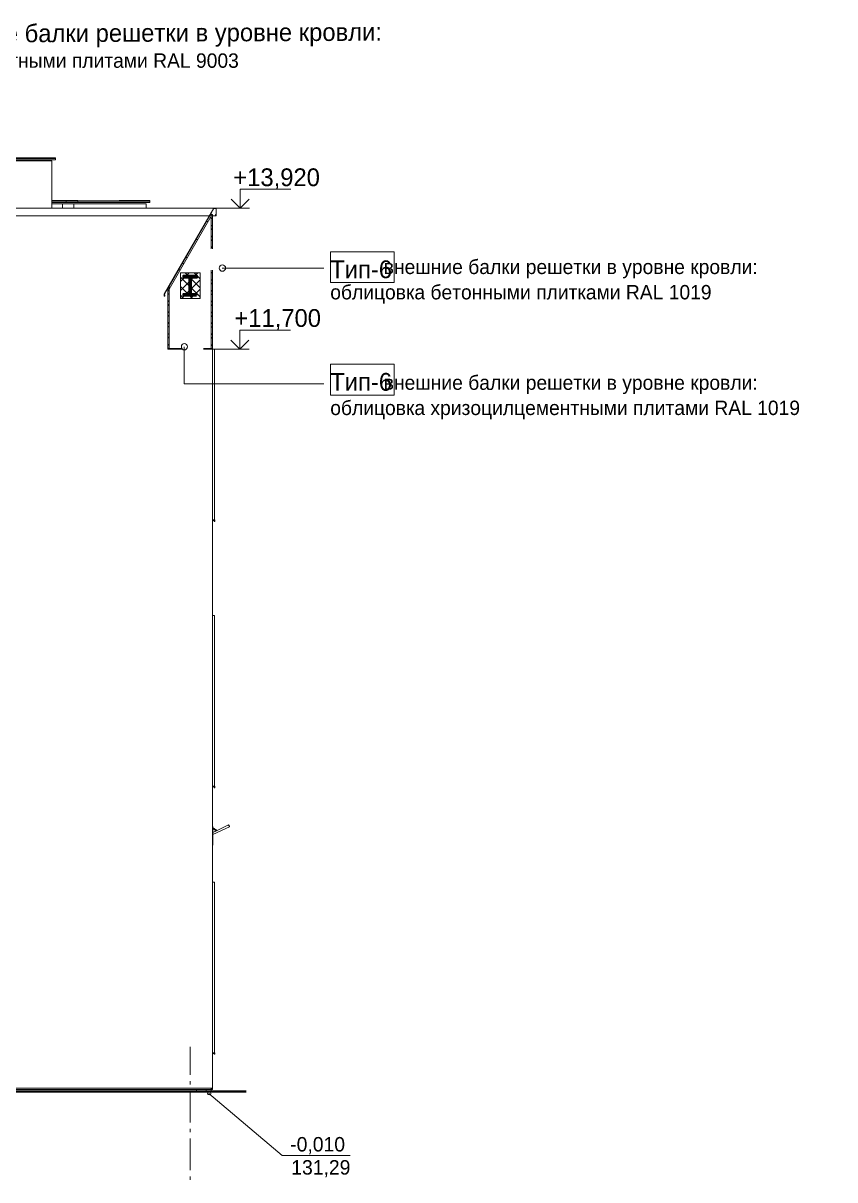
# Model space of a CAD drawing. Header units: millimetres. Extents: x 2294 to 908349, y -83289 to 219220.
# Drawn here: x 396574 to 409789, y -9908 to 8920 of the extents above; entities that cross this region are included whole.
import ezdxf

# ---------------------------------------------------------------- set-up
doc = ezdxf.new("R2010")
doc.units = ezdxf.units.MM
doc.layers.add('PDF _Геометрия', color=7, linetype='Continuous')
doc.layers.add('PDF _Текст', color=7, linetype='Continuous')

msp = doc.modelspace()

# ---------------------------------------------------------------- linework, layer by layer
at = {"layer": 'PDF _Геометрия', "lineweight": 9}
for points in [[(391940.6356715506, 6721.381367530092), (391940.6356715506, 6730.124515757314), (393816.0409706628, 6730.124515757314), (393816.0409706628, 6725.752941643237), (394436.8044963165, 6725.752941643237), (394436.8044963165, 6730.124515757314), (395363.5782105888, 6730.124515757314), (395363.5782105888, 6725.752941643237), (395984.3417362424, 6725.752941643237), (395984.3417362424, 6730.124515757314), (397103.4647119886, 6730.124515757314), (397103.4647119886, 6717.009793368517), (395621.5010839573, 6717.009793368517)], [(397103.4647119886, 6717.009793368517), (397103.4647119886, 6695.151922800927), (391940.6356715506, 6695.151922800927), (391940.6356715506, 6699.523496914073), (391940.6356715506, 6695.151922800927), (397103.4647119886, 6695.151922800927), (397103.4647119886, 6708.266645141295)], [(397042.262674114, 5908.26858049666), (397042.262674114, 6677.665626298985), (396932.9733211773, 6677.665626298985), (392111.1270623619, 6677.665626298985)], [(400932.9636444489, 6218.650343275978), (400106.7361350751, 6218.650343275978), (400106.7361350751, 5908.26858049666), (399993.0752077422, 5908.26858049666), (399717.6660379192, 5908.26858049666), (399717.6660379192, 5785.864504983067), (399656.4640002328, 5785.864504983067), (399717.6660379192, 5785.864504983067), (399717.6660379192, 5908.26858049666), (398576.6851916036, 5908.26858049666), (398576.6851916036, 5978.213766504428), (397042.262674114, 5978.213766504428)], [(397042.262674114, 6021.929507688037), (397273.9561027999, 6021.929507688037), (397273.9561027999, 6035.044230076834), (397042.262674114, 6035.044230076834), (397461.9337900656, 6035.044230076834), (397461.9337900656, 6021.929507688037), (397273.9561027999, 6021.929507688037), (397273.9561027999, 6000.07163707295), (397042.262674114, 6000.07163707295), (397461.9337900656, 6000.07163707295), (397042.262674114, 6000.07163707295), (398637.8872294782, 6000.07163707295), (398637.8872294782, 6013.186359460815)], [(397461.9337900656, 6013.186359460815), (397461.9337900656, 6000.07163707295), (397461.9337900656, 6021.929507688037), (398637.8872294782, 6021.929507688037), (398637.8872294782, 6035.044230076834), (398139.5277792925, 6035.044230076834), (398139.5277792925, 6026.301081849611), (397461.9337900656, 6026.301081849611)], [(399717.6660379192, 5908.26858049666), (399717.6660379192, 5785.864504983067), (399717.6660379192, 5903.897006336018), (399678.3218708003, 5903.897006336018), (398873.9522321841, 4509.36486086098), (398873.9522321841, 4478.763841971173), (398882.6953803173, 4478.763841971173), (398882.6953803173, 4496.250138473115), (398882.6953803173, 4478.763841971173), (398869.580657976, 4478.763841971173), (398869.580657976, 4509.36486086098), (399678.3218708003, 5908.26858049666), (399717.6660379192, 5908.26858049666), (372229.2079469787, 5908.26858049666), (372229.2079469787, 5785.864504983067), (372290.4099848534, 5785.864504983067), (372290.4099848534, 3613.192165431916)], [(397273.9561027999, 6013.186359460815), (397273.9561027999, 6000.07163707295), (397042.262674114, 6000.07163707295), (398637.8872294782, 6000.07163707295), (398637.8872294782, 6021.929507688037)], [(397212.7540649252, 5908.26858049666), (397212.7540649252, 5978.213766504428), (397042.262674114, 5978.213766504428), (397400.7317523791, 5978.213766504428), (397400.7317523791, 5908.26858049666)], [(399949.3594666051, 5908.26858049666), (400259.7412293369, 5908.26858049666)], [(372334.1257259904, 5785.864504983067), (372338.4973001035, 5785.864504983067), (399608.3766849826, 5785.864504983067), (399612.7482590007, 5785.864504983067)], [(399656.4640002328, 5785.864504983067), (399656.4640002328, 5248.160887772567), (399656.4640002328, 5803.350801532506), (399634.6061296652, 5803.350801532506), (399634.6061296652, 5248.160887772567)], [(399634.6061296652, -8469.838712967583), (399634.6061296652, -8417.379823509254), (381789.8405558823, -8417.379823509254), (399634.6061296652, -8417.379823509254), (399656.4640002328, -8417.379823509254), (399656.4640002328, 4898.434957876219), (399656.4640002328, 3613.192165431916), (399687.0650192166, 3613.192165431916), (399687.0650192166, 3534.503831196926), (399687.0650192166, 2218.660019910312), (399687.0650192166, 902.816208670265), (399687.0650192166, 824.1278744352749), (399656.4640002328, 824.1278744352749)], [(399634.6061296652, 4898.434957876219), (399634.6061296652, 3613.192165431916), (399656.4640002328, 3613.192165431916)], [(399813.8406687027, 4933.407550832606), (401470.6672617535, 4933.407550832606)], [(399687.0650192166, 3613.192165431916), (399853.1848358198, 3613.192165431916), (400102.364560867, 3613.192165431916), (400102.364560867, 3923.573928211234), (400928.5920703358, 3923.573928211234)], [(399158.1045501402, 3613.192165431916), (398952.640566325, 3613.192165431916), (398952.640566325, 3626.306887820712), (399158.1045501402, 3626.306887820712)], [(399197.4487172572, 3652.536332549877), (399197.4487172572, 3049.259103444754), (401470.6672617535, 3049.259103444754)], [(399512.2020541972, 3626.306887820712), (399634.6061296652, 3626.306887820712), (399634.6061296652, 3613.192165431916), (399512.2020541972, 3613.192165431916)], [(399944.987892397, 3613.192165431916), (400255.3696552238, 3613.192165431916)], [(399656.4640002328, 837.2425967765739), (399691.4365932366, 832.8710226624971), (399691.4365932366, 811.0131520474097), (399682.6934450085, 819.7563002746319), (399682.6934450085, 815.3847261605551), (399691.4365932366, 811.0131520474097), (399695.8081673498, 811.0131520474097), (399695.8081673498, 837.2425967765739), (399656.4640002328, 841.6141708906507)], [(399656.4640002328, -723.4093654431636), (399687.0650192166, -723.4093654431636), (399687.0650192166, -802.0976996781537), (399687.0650192166, -2117.941510964767), (399687.0650192166, -3433.78532225138), (399687.0650192166, -3512.473656486371), (399656.4640002328, -3512.473656486371)], [(399682.6934450085, -3521.216804713593), (399682.6934450085, -3521.216804713593)], [(399931.8731700557, -4159.466626821668), (399931.8731700557, -4155.095052708522), (399931.8731700557, -4150.723478547879), (399927.5015958475, -4146.351904433803), (399927.5015958475, -4141.980330319726), (399923.1300218275, -4137.60875620658), (399923.1300218275, -4133.237182045938), (399923.1300218275, -4128.865607979358), (399918.7584477144, -4128.865607979358), (399730.7807603537, -4220.668664555647), (399726.4091863355, -4220.668664555647), (399722.0376121274, -4220.668664555647), (399722.0376121274, -4225.040238668793), (399717.6660379192, -4225.040238668793), (399722.0376121274, -4225.040238668793)], [(399931.8731700557, -4155.095052708522), (399931.8731700557, -4150.723478547879), (399927.5015958475, -4146.351904433803), (399927.5015958475, -4141.980330319726), (399923.1300218275, -4137.60875620658), (399923.1300218275, -4133.237182045938)], [(399687.0650192166, -4190.067645664909), (399660.8355744409, -4176.95292332361)], [(399660.8355744409, -4251.269683397957), (399717.6660379192, -4225.040238668793), (399660.8355744409, -4251.269683397957), (399722.0376121274, -4225.040238668793), (399660.8355744409, -4190.067645664909), (399717.6660379192, -4225.040238668793), (399660.8355744409, -4190.067645664909)], [(399722.0376121274, -4225.040238668793), (399722.0376121274, -4225.040238668793)], [(399634.6061296652, -8417.379823509254), (381789.8405558823, -8417.379823509254), (399634.6061296652, -8417.379823509254), (399634.6061296652, -8439.237694077776), (381789.8405558823, -8439.237694077776), (381789.8405558823, -8417.379823509254), (381789.8405558823, -5060.010896364809), (379621.5397905877, -5060.010896364809), (379621.5397905877, -8417.379823509254), (379005.1478390472, -8417.379823509254), (379005.1478390472, -5060.010896364809), (377558.1568040198, -5060.010896364809), (377558.1568040198, -8417.379823509254), (372312.2678554228, -8417.379823509254)], [(399656.4640002328, -5060.010896364809), (399687.0650192166, -5060.010896364809), (399687.0650192166, -5138.699230552302), (399687.0650192166, -6454.543041839846), (399687.0650192166, -7770.38685312646), (399687.0650192166, -7849.07518736145), (399656.4640002328, -7849.07518736145)], [(399293.6233480426, -8198.801117258728), (399293.6233480426, -7744.157408397296)], [(399682.6934450085, -7857.818335588672), (399682.6934450085, -7857.818335588672)], [(399293.6233480426, -8356.177785728709), (399293.6233480426, -8299.347322156304)], [(399293.6233480426, -8976.941311334842), (399293.6233480426, -8456.723990579718)], [(399398.5411269593, -8469.838712967583), (399398.5411269593, -8439.237694077776)], [(399551.5462213161, -8469.838712967583), (399551.5462213161, -8439.237694077776), (399551.5462213161, -8469.838712967583)], [(399634.6061296652, -8417.379823509254), (399647.7208520996, -8417.379823509254), (399634.6061296652, -8417.379823509254)], [(399634.6061296652, -8417.379823509254), (399634.6061296652, -8417.379823509254)], [(399634.6061296652, -8430.494545849622), (399634.6061296652, -8434.866119963699)], [(399647.7208520996, -8417.379823509254), (399647.7208520996, -8417.379823509254)], [(399647.7208520996, -8430.494545849622), (399647.7208520996, -8430.494545849622)], [(399599.6335365663, -8500.439731810824), (400788.7016984152, -9510.273354431265), (401899.0815258382, -9510.273354431265)], [(399293.6233480426, -9134.317979804822), (399293.6233480426, -9077.48751618585)], [(399293.6233480426, -9750.709931250312), (399293.6233480426, -9234.864184608334)], [(399293.6233480426, -9908.086599720293), (399293.6233480426, -9855.627710214467)]]:
    msp.add_lwpolyline(points, dxfattribs=at)
at = {"layer": 'PDF _Геометрия', "lineweight": 18}
for points in [[(399958.1026148314, 6052.530526578776), (400106.7361350751, 5908.26858049666), (400250.9980812038, 6052.530526578776)], [(399953.7310406233, 3761.825685674674), (400102.364560867, 3613.192165431916), (400246.6265069956, 3761.825685674674)]]:
    msp.add_lwpolyline(points, dxfattribs=at)
at = {"layer": 'PDF _Геометрия', "lineweight": 9}
for points in [[(399634.6061296652, 5820.837098034448), (399634.6061296652, 5777.121356755844), (398952.640566325, 4592.42476916255), (398952.640566325, 4631.76893628051)], [(399717.6660379192, 5785.864504983067), (399708.9228897861, 5785.864504983067), (399708.9228897861, 5803.350801532506), (399704.5513155779, 5803.350801532506), (399704.5513155779, 5785.864504983067)], [(401575.5850406701, 5200.073572428315), (402611.6481080691, 5200.073572428315), (402611.6481080691, 4697.342548174202), (401575.5850406701, 4697.342548174202)], [(399136.2466795708, 4854.719216597616), (399455.3715905307, 4854.719216597616), (399455.3715905307, 4439.419674853212), (399136.2466795708, 4439.419674853212)], [(398930.7826956625, 4596.796343323193), (398930.7826956625, 3613.192165431916), (398952.640566325, 3613.192165431916), (398952.640566325, 4596.796343323193)], [(401575.5850406701, 3368.384014546289), (402611.6481080691, 3368.384014546289), (402611.6481080691, 2865.65299024561), (401575.5850406701, 2865.65299024561)], [(399691.4365932366, -3503.730508211651), (399691.4365932366, -3525.588378875167), (399682.6934450085, -3521.216804713593), (399691.4365932366, -3525.588378875167), (399695.8081673498, -3525.588378875167), (399695.8081673498, -3499.358934098505), (399656.4640002328, -3499.358934098505)], [(399918.7584477144, -4128.865607979358), (399918.7584477144, -4133.237182045938), (399918.7584477144, -4137.60875620658), (399923.1300218275, -4141.980330319726), (399927.5015958475, -4146.351904433803), (399927.5015958475, -4150.723478547879), (399927.5015958475, -4155.095052708522), (399931.8731700557, -4155.095052708522), (399931.8731700557, -4159.466626821668), (399931.8731700557, -4155.095052708522), (399931.8731700557, -4150.723478547879), (399927.5015958475, -4146.351904433803), (399927.5015958475, -4141.980330319726), (399923.1300218275, -4137.60875620658), (399923.1300218275, -4133.237182045938), (399918.7584477144, -4133.237182045938)], [(399656.4640002328, -4461.105241327197), (399656.4640002328, -4155.095052708522), (399660.8355744409, -4155.095052708522), (399660.8355744409, -4461.105241327197)], [(399931.8731700557, -4159.466626821668), (399660.8355744409, -4286.242276401841)], [(399660.8355744409, -4176.95292332361), (399730.7807603537, -4220.668664555647)], [(399691.4365932366, -7840.332039134228), (399691.4365932366, -7862.189909749315), (399682.6934450085, -7857.818335588672), (399691.4365932366, -7862.189909749315), (399695.8081673498, -7862.189909749315), (399695.8081673498, -7840.332039134228), (399656.4640002328, -7835.960465020151)], [(399652.0924261196, -8417.379823509254), (399652.0924261196, -8434.866119963699), (399647.7208520996, -8430.494545849622), (399652.0924261196, -8439.237694077776), (399656.4640002328, -8439.237694077776), (399656.4640002328, -8417.379823509254), (399647.7208520996, -8417.379823509254)]]:
    msp.add_lwpolyline(points, close=True, dxfattribs=at)
at = {"layer": 'PDF _Геометрия', "color": 250, "lineweight": 9, "true_color": 0x191919}
for points in [[(399564.6609436555, 5694.061448406777), (399586.518814225, 5694.061448406777)], [(399621.4914073239, 5794.607653257786), (399634.6061296652, 5794.607653257786)], [(399394.1695528461, 5401.165982129402), (399416.0274234137, 5401.165982129402)], [(399223.6781620348, 5103.898941690451), (399249.9076067156, 5103.898941690451)], [(399110.017234795, 4907.178106103442), (399136.2466795708, 4907.178106103442)], [(399166.8476983665, 5007.724311001017), (399193.0771430491, 5007.724311001017)], [(398952.640566325, 4614.282639825135), (398965.7552887595, 4614.282639825135)]]:
    msp.add_lwpolyline(points, dxfattribs=at)
at = {"layer": 'PDF _Геометрия', "color": 250, "lineweight": 9, "true_color": 0x1d1d1d}
for points in [[(399634.6061296652, 5790.23607914371), (399647.7208520996, 5803.350801532506)], [(399634.6061296652, 5733.405615524738), (399656.4640002328, 5750.89191202668)], [(399634.6061296652, 5615.373114171787), (399656.4640002328, 5632.859410673729)], [(399634.6061296652, 5554.171076438739), (399656.4640002328, 5576.028947053826)], [(399634.6061296652, 5436.138575085788), (399656.4640002328, 5457.996445701807)], [(399634.6061296652, 5379.308111466817), (399656.4640002328, 5401.165982129402)], [(399634.6061296652, 5261.275610161363), (399656.4640002328, 5283.133480776451)], [(399136.2466795708, 4714.828844676143), (399276.1370514932, 4854.719216597616)], [(399136.2466795708, 4566.195324433385), (399420.3989975268, 4854.719216597616)], [(399455.3715905307, 4465.649119582376), (399136.2466795708, 4784.774030683911)], [(399153.7329759321, 4439.419674853212), (399455.3715905307, 4741.058289405308)], [(399455.3715905307, 4609.911065711989), (399210.5634395985, 4854.719216597616)], [(399289.2517738345, 4784.774030683911), (399302.3664962689, 4802.260327138356)], [(399455.3715905307, 4758.54458590725), (399359.1969599354, 4854.719216597616)], [(399634.6061296652, 4850.347642531036), (399656.4640002328, 4867.833938985481)], [(399634.6061296652, 4732.315141178085), (399656.4640002328, 4749.80143763253)], [(398930.7826956625, 4557.452176206163), (398952.640566325, 4579.310046821251)], [(399332.9675151596, 4439.419674853212), (399136.2466795708, 4636.140510441153)], [(399297.9949220608, 4439.419674853212), (399455.3715905307, 4592.42476916255)], [(399634.6061296652, 4671.11310339754), (399656.4640002328, 4692.970974061056)], [(399634.6061296652, 4553.080602092086), (399656.4640002328, 4574.938472708105)], [(398930.7826956625, 4500.62171258626), (398952.640566325, 4518.108009088202)], [(398930.7826956625, 4382.589211234241), (398952.640566325, 4404.447081896826)], [(398930.7826956625, 4321.387173500261), (398952.640566325, 4343.24504411628)], [(399184.3339949159, 4439.419674853212), (399136.2466795708, 4491.878564359038)], [(399389.7979786361, 4491.878564359038), (399398.5411269593, 4500.62171258626)], [(399446.6284423044, 4439.419674853212), (399455.3715905307, 4448.162823080434)], [(399634.6061296652, 4496.250138473115), (399656.4640002328, 4513.736434975057)], [(399634.6061296652, 4378.217637120164), (399656.4640002328, 4400.075507736183)], [(399634.6061296652, 4317.015599387116), (399656.4640002328, 4338.873470002203)], [(398930.7826956625, 4203.354672195739), (398952.640566325, 4225.212542763329)], [(398930.7826956625, 4146.524208528339), (398952.640566325, 4168.382079191855)], [(399634.6061296652, 4198.983098034165), (399656.4640002328, 4220.840968697681)], [(399634.6061296652, 4142.15263446176), (399656.4640002328, 4164.010505077778)], [(398930.7826956625, 4028.491707222885), (398952.640566325, 4050.349577838904)], [(398930.7826956625, 3971.661243603914), (398952.640566325, 3989.147540105856)], [(399634.6061296652, 4024.12013310974), (399656.4640002328, 4045.978003724827)], [(399634.6061296652, 3967.289669489837), (399656.4640002328, 3984.775965991779)], [(398930.7826956625, 3853.628742250963), (398952.640566325, 3871.115038752905)], [(398930.7826956625, 3792.426704517915), (398952.640566325, 3814.2845751805)], [(399634.6061296652, 3849.257168136886), (399656.4640002328, 3866.743464638828)], [(399634.6061296652, 3788.055130403838), (399656.4640002328, 3809.913001019857)], [(398930.7826956625, 3674.394203164964), (398952.640566325, 3696.25207382848)], [(398930.7826956625, 3617.563739592559), (398952.640566325, 3635.050036047935)], [(398983.2415851208, 3626.306887820712), (398983.2415851208, 3626.306887820712)], [(399599.6335365663, 3626.306887820712), (399599.6335365663, 3626.306887820712)], [(399634.6061296652, 3670.022629051819), (399656.4640002328, 3691.880499666906)], [(399638.9777036833, 3613.192165431916), (399656.4640002328, 3630.678461933858)]]:
    msp.add_lwpolyline(points, dxfattribs=at)
at = {"layer": 'PDF _Геометрия', "lineweight": 50}
msp.add_lwpolyline([(399398.5411269593, 4491.878564359038), (399398.5411269593, 4504.993286700337), (399297.9949220608, 4504.993286700337), (399297.9949220608, 4784.774030683911), (399398.5411269593, 4784.774030683911), (399398.5411269593, 4802.260327138356), (399188.7055690309, 4802.260327138356), (399188.7055690309, 4784.774030683911), (399289.2517738345, 4784.774030683911), (399289.2517738345, 4504.993286700337), (399188.7055690309, 4504.993286700337), (399188.7055690309, 4491.878564359038)], close=True, dxfattribs=at)
at = {"layer": 'PDF _Геометрия', "lineweight": 40}
msp.add_lwpolyline([(400207.2823398786, -8469.838712967583), (320098.1865197162, -8469.838712967583)], dxfattribs=at)
at = {"layer": 'PDF _Геометрия', "lineweight": 9}
for points in [[(399765.7533534525, 4933.407550832606), (399765.7533534525, 4964.008569722413), (399787.6112240201, 4985.866440338432), (399818.2122429109, 4985.866440338432)], [(399765.7533534525, 4933.407550832606), (399765.7533534525, 4964.008569722413), (399787.6112240201, 4985.866440338432), (399818.2122429109, 4985.866440338432)], [(399818.2122429109, 4880.948661374277), (399787.6112240201, 4880.948661374277), (399765.7533534525, 4907.178106103442), (399765.7533534525, 4933.407550832606)], [(399818.2122429109, 4880.948661374277), (399787.6112240201, 4880.948661374277), (399765.7533534525, 4907.178106103442), (399765.7533534525, 4933.407550832606)], [(399818.2122429109, 4985.866440338432), (399844.4416876885, 4985.866440338432), (399870.6711323692, 4964.008569722413), (399870.6711323692, 4933.407550832606)], [(399818.2122429109, 4985.866440338432), (399844.4416876885, 4985.866440338432), (399870.6711323692, 4964.008569722413), (399870.6711323692, 4933.407550832606)], [(399870.6711323692, 4933.407550832606), (399870.6711323692, 4907.178106103442), (399844.4416876885, 4880.948661374277), (399818.2122429109, 4880.948661374277)], [(399870.6711323692, 4933.407550832606), (399870.6711323692, 4907.178106103442), (399844.4416876885, 4880.948661374277), (399818.2122429109, 4880.948661374277)], [(399149.3614019121, 3652.536332549877), (399149.3614019121, 3683.137351439684), (399171.2192724815, 3704.995222055702), (399197.4487172572, 3704.995222055702)], [(399149.3614019121, 3652.536332549877), (399149.3614019121, 3683.137351439684), (399171.2192724815, 3704.995222055702), (399197.4487172572, 3704.995222055702)], [(399197.4487172572, 3600.077443090617), (399171.2192724815, 3600.077443090617), (399149.3614019121, 3626.306887820712), (399149.3614019121, 3652.536332549877)], [(399197.4487172572, 3600.077443090617), (399171.2192724815, 3600.077443090617), (399149.3614019121, 3626.306887820712), (399149.3614019121, 3652.536332549877)], [(399197.4487172572, 3704.995222055702), (399223.6781620348, 3704.995222055702), (399249.9076067156, 3683.137351439684), (399249.9076067156, 3652.536332549877)], [(399197.4487172572, 3704.995222055702), (399223.6781620348, 3704.995222055702), (399249.9076067156, 3683.137351439684), (399249.9076067156, 3652.536332549877)], [(399249.9076067156, 3652.536332549877), (399249.9076067156, 3626.306887820712), (399223.6781620348, 3600.077443090617), (399197.4487172572, 3600.077443090617)], [(399249.9076067156, 3652.536332549877), (399249.9076067156, 3626.306887820712), (399223.6781620348, 3600.077443090617), (399197.4487172572, 3600.077443090617)], [(399577.7756659968, -8500.439731810824), (399577.7756659968, -8482.953435355448), (399586.518814225, -8474.21028708166), (399604.0051107744, -8474.21028708166)], [(399577.7756659968, -8500.439731810824), (399577.7756659968, -8482.953435355448), (399586.518814225, -8474.21028708166), (399604.0051107744, -8474.21028708166)], [(399604.0051107744, -8526.669176539988), (399586.518814225, -8526.669176539988), (399577.7756659968, -8513.55445419869), (399577.7756659968, -8500.439731810824)], [(399604.0051107744, -8526.669176539988), (399586.518814225, -8526.669176539988), (399577.7756659968, -8513.55445419869), (399577.7756659968, -8500.439731810824)], [(399604.0051107744, -8474.21028708166), (399617.1198331157, -8474.21028708166), (399630.2345555502, -8482.953435355448), (399630.2345555502, -8500.439731810824)], [(399604.0051107744, -8474.21028708166), (399617.1198331157, -8474.21028708166), (399630.2345555502, -8482.953435355448), (399630.2345555502, -8500.439731810824)], [(399630.2345555502, -8500.439731810824), (399630.2345555502, -8513.55445419869), (399617.1198331157, -8526.669176539988), (399604.0051107744, -8526.669176539988)], [(399630.2345555502, -8500.439731810824), (399630.2345555502, -8513.55445419869), (399617.1198331157, -8526.669176539988), (399604.0051107744, -8526.669176539988)]]:
    msp.add_open_spline(points, degree=3, dxfattribs=at)

# ---------------------------------------------------------------- texts
at = {"layer": 'PDF _Текст', "insert": (392437.1143637972, 8692.773138239398), "char_height": 289.4502280538725, "attachment_point": 4, "rotation": 0.24324545547072993, "style": ''}
msp.add_mtext('Т и  п  - 6   внутренние балки решетки в уровне кровли:', dxfattribs=at)
at = {"layer": 'PDF _Текст', "attachment_point": 4, "style": ''}
for s, insert, char_height in [('облицовка хризоцилцементными плитами RAL 9003', (392437.1143637972, 8275.185391860432), 234.4580668487841), ('+13,920', (399995.3923172655, 6384.632028366788), 289.4502280538725), ('          внешние балки решетки в уровне кровли:', (401573.5058400782, 4917.892061943538), 234.4580668487841), ('Тип-6', (401573.5058400782, 4911.446290005348), 289.4502280538725), ('облицовка бетонными плитками RAL 1019', (401573.5058400782, 4506.972432180657), 234.4580668487841), ('+11,700', (400012.8775020039, 4093.979438426322), 289.4502280538725), ('Тип-6', (401573.5058400782, 3079.794252714491), 289.4502280538725), ('          внешние балки решетки в уровне кровли:', (401573.5058400782, 3033.785582103184), 234.4580668487841), ('облицовка хризоцилцементными плитами RAL 1019', (401573.5058400782, 2622.865952387801), 234.4580668487841), ('-0,010', (400922.1515790469, -9350.31276299397), 235.2868864584291), ('131,29', (400939.6456576048, -9726.257576274336), 235.2868864584291)]:
    msp.add_mtext(s, dxfattribs=dict(at, insert=insert, char_height=char_height))

doc.saveas('drawing.dxf')
